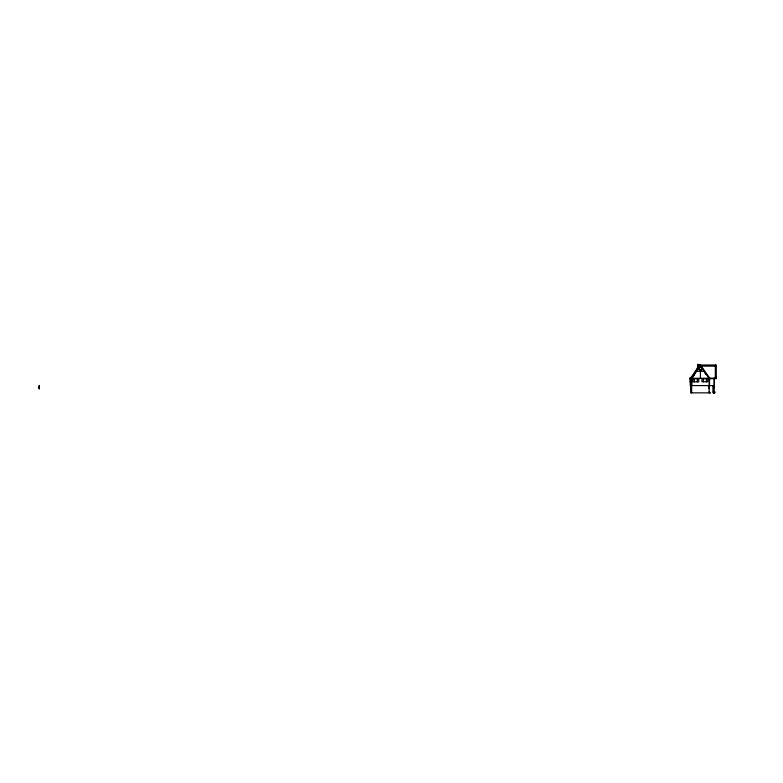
<?xml version="1.0" encoding="UTF-8"?>
<svg xmlns="http://www.w3.org/2000/svg" width="783" height="783" viewBox="0 0 783 783"><rect width="100%" height="100%" fill="white"/><g stroke="black" fill="none" stroke-linecap="round" stroke-linejoin="round"><path stroke-width="1.17" d="M691.653 385.559L691.663 378.267L700.442 365.592L706.188 374.538L710.064 378.678L700.442 365.015L692.622 376.799L689.715 378.678L691.692 378.267M39.267 388.789L39.307 385.461L39.248 388.916L39.336 387.164A22.188 4.16 -90 0 0 39.326 386.518L39.326 386.352M39.179 387.174L39.17 386.401L39.326 387.154M39.375 387.194L39.326 386.518M709.408 385.588L709.055 388.808M693.601 374.538L698.172 367.511M693.65 374.538L689.715 378.678M692.808 377.073L694.697 374.538M690.919 377.964L699.336 365.015L716.288 365.015L716.288 378.669L709.349 378.669M689.715 378.209L690.586 377.788M708.928 385.745L709.545 385.559L709.555 378.267L691.272 378.267L691.272 385.559M698.24 364.692L699.209 364.692L699.209 367.061M700.1 366.131L716.288 366.131M698.524 367.99L697.555 367.99L697.555 364.438L698.524 364.438L698.534 368.245M699.209 368.245L698.24 368.245L698.23 364.438M696.704 371.357L704.123 371.357M706.149 374.538L700.423 365.592M708.067 377.073L708.909 377.964M715.319 377.063L716.288 377.063M708.958 378.14L716.288 378.14M708.958 378.678L710.064 378.678M690.195 378.962L691.213 378.992L691.105 382.045M690.195 382.026L691.213 382.045M714.262 385.618L690.234 385.559L690.234 378.962M709.192 391.696L709.848 392.077M713.244 391.892L714.85 391.892L714.85 392.851L713.244 392.851L713.244 385.618L713.293 392.851M713.528 392.126L714.556 392.126M708.586 392.469L710.435 392.851L690.626 392.851L690.743 378.894M715.319 365.015L715.319 365.583M715.319 366.131L715.319 378.14M714.556 391.892L714.556 392.851M714.341 378.512L714.272 387.654M714.213 378.14L714.213 392.851M713.528 391.892L713.528 392.851M709.153 378.267L709.153 392.851M706.393 378.737L706.393 381.791M703.379 378.737L703.379 381.791M700.413 371.357L700.413 378.267M698.916 364.692L698.916 367.061M697.839 364.438L697.839 367.99M697.359 378.796L697.359 381.859M694.345 378.796L694.345 381.859M691.692 377.788L691.653 392.851M691.056 378.992L690.958 382.045M690.9 378.894L690.909 382.045M690.596 378.894L690.489 382.026M690.449 378.913L690.381 382.026M713.538 390.815L713.519 390.815M698.788 378.796L692.916 378.796L692.916 381.859L698.788 381.859L698.779 378.796M707.822 378.737L701.95 378.737L701.95 381.791L707.822 381.791L707.812 378.737M698.045 367.961A1.517 1.517 0 0 0 697.878 368.323A1.517 1.517 0 0 1 698.064 367.961M699.669 369.909A1.312 1.312 0 0 0 701.666 368.822A1.312 1.312 0 0 0 699.728 367.638A1.312 1.312 0 0 0 699.669 369.909M699.532 370.056A1.517 1.517 0 0 0 701.862 368.862A1.517 1.517 0 0 0 699.669 367.442A1.517 1.517 0 0 0 699.532 370.056"/></g></svg>
